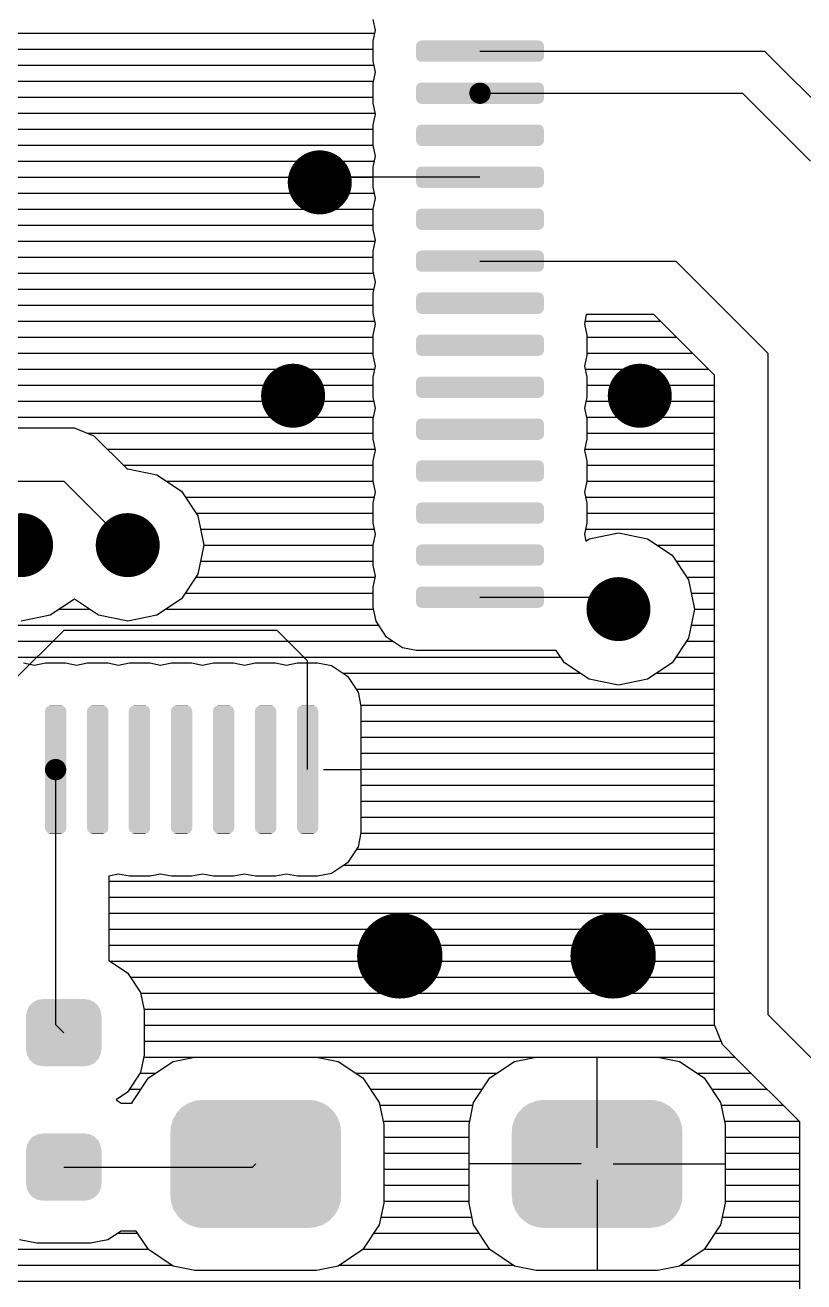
# Model space of a CAD drawing. Extents: x 295 to 953, y 10 to 290.
# Drawn here: x 796.95 to 817.35, y 116.76 to 149.67 of the extents above; entities that cross this region are included whole.
import ezdxf

# ---------------------------------------------------------------- set-up
doc = ezdxf.new("R2010")
doc.units = 0
doc.header["$LTSCALE"] = 5
doc.header["$MEASUREMENT"] = 0
doc.layers.get('0').update_dxf_attribs({"linetype": 'CONTINUOUS', "lineweight": 25})

msp = doc.modelspace()

# ---------------------------------------------------------------- linework, layer by layer
for p, q in [((806.13, 149.54), (806.074, 149.825)), ((776.592, 149.467), (806.113, 149.467)), ((806.074, 149.255), (806.13, 149.54)), ((806.074, 148.73), (806.074, 149.255)), ((776.592, 149.048), (806.074, 149.048)), ((808.868, 148.992), (816.323, 148.992)), ((816.323, 148.992), (818.642, 146.673)), ((776.592, 148.629), (806.091, 148.629)), ((806.13, 148.439), (806.074, 148.73)), ((776.592, 148.21), (806.085, 148.21)), ((806.074, 148.154), (806.13, 148.439)), ((806.074, 147.629), (806.074, 148.154)), ((776.592, 147.791), (806.074, 147.791)), ((808.868, 147.891), (815.747, 147.891)), ((815.747, 147.891), (817.524, 146.114)), ((806.13, 147.338), (806.074, 147.629)), ((776.592, 147.372), (806.124, 147.372)), ((806.074, 147.053), (806.13, 147.338)), ((776.592, 146.953), (806.074, 146.953)), ((806.074, 146.528), (806.074, 147.053)), ((776.592, 146.534), (806.074, 146.534)), ((806.13, 146.243), (806.074, 146.528)), ((806.074, 145.952), (806.13, 146.243)), ((776.592, 146.114), (806.102, 146.114)), ((806.074, 145.427), (806.074, 145.952)), ((776.592, 145.695), (806.074, 145.695)), ((804.806, 145.69), (804.672, 145.556)), ((808.868, 145.69), (804.806, 145.69)), ((776.592, 145.276), (806.102, 145.276)), ((806.13, 145.142), (806.074, 145.427)), ((776.592, 144.857), (806.074, 144.857)), ((806.074, 144.857), (806.13, 145.142)), ((806.074, 144.326), (806.074, 144.857)), ((776.592, 144.438), (806.074, 144.438)), ((806.13, 144.041), (806.074, 144.326)), ((776.592, 144.019), (806.124, 144.019)), ((806.074, 143.756), (806.13, 144.041)), ((776.592, 143.6), (806.074, 143.6)), ((806.074, 143.231), (806.074, 143.756)), ((776.592, 143.181), (806.08, 143.181)), ((806.13, 142.94), (806.074, 143.231)), ((808.868, 143.494), (813.998, 143.494)), ((813.998, 143.494), (816.406, 141.085)), ((806.074, 142.655), (806.13, 142.94)), ((776.592, 142.762), (806.091, 142.762)), ((806.074, 142.13), (806.074, 142.655)), ((776.592, 142.343), (806.074, 142.343)), ((776.592, 141.923), (806.113, 141.923)), ((806.13, 141.84), (806.074, 142.13)), ((811.651, 142.097), (811.601, 141.84)), ((811.617, 141.923), (813.59, 141.923)), ((813.422, 142.097), (811.651, 142.097)), ((815.009, 140.51), (813.422, 142.097)), ((806.074, 141.555), (806.13, 141.84)), ((806.074, 141.029), (806.074, 141.555)), ((811.601, 141.84), (811.662, 141.555)), ((811.662, 141.555), (811.662, 141.029)), ((776.592, 141.504), (806.074, 141.504)), ((811.662, 141.504), (814.009, 141.504)), ((776.592, 141.085), (806.074, 141.085)), ((806.13, 140.744), (806.074, 141.029)), ((811.662, 141.029), (811.601, 140.744)), ((811.662, 141.085), (814.428, 141.085)), ((816.406, 141.085), (816.406, 123.762)), ((776.698, 140.666), (806.113, 140.666)), ((806.074, 140.454), (806.13, 140.744)), ((811.601, 140.744), (811.662, 140.454)), ((811.617, 140.666), (814.847, 140.666)), ((789.215, 140.247), (806.074, 140.247)), ((806.074, 139.928), (806.074, 140.454)), ((811.662, 140.454), (811.662, 139.928)), ((811.662, 140.247), (815.009, 140.247)), ((815.009, 124.042), (815.009, 140.51)), ((806.13, 139.643), (806.074, 139.928)), ((811.662, 139.928), (811.601, 139.643)), ((790.249, 139.828), (806.091, 139.828)), ((806.074, 139.359), (806.13, 139.643)), ((811.601, 139.643), (811.662, 139.359)), ((811.64, 139.828), (815.009, 139.828)), ((790.668, 139.409), (806.085, 139.409)), ((806.074, 138.828), (806.074, 139.359)), ((811.651, 139.409), (815.009, 139.409)), ((811.662, 139.359), (811.662, 138.828)), ((794.334, 139.129), (798.24, 139.129)), ((798.24, 139.129), (798.754, 138.917)), ((798.581, 138.99), (806.074, 138.99)), ((798.754, 138.917), (799.626, 138.051)), ((811.662, 138.99), (815.009, 138.99)), ((799.1, 138.571), (806.124, 138.571)), ((806.13, 138.543), (806.074, 138.828)), ((811.662, 138.828), (811.601, 138.543)), ((811.606, 138.571), (815.009, 138.571)), ((806.074, 138.258), (806.13, 138.543)), ((806.074, 137.732), (806.074, 138.258)), ((811.601, 138.543), (811.662, 138.258)), ((811.662, 138.258), (811.662, 137.732)), ((799.519, 138.152), (806.074, 138.152)), ((799.626, 138.051), (799.642, 138.051)), ((799.642, 138.051), (800.402, 137.9)), ((811.662, 138.152), (815.009, 138.152)), ((794.613, 137.732), (797.966, 137.732)), ((797.966, 137.732), (799.642, 136.056)), ((800.402, 137.9), (801.051, 137.47)), ((800.648, 137.732), (806.074, 137.732)), ((806.13, 137.442), (806.074, 137.732)), ((811.662, 137.732), (811.601, 137.442)), ((811.662, 137.732), (815.009, 137.732)), ((801.051, 137.47), (801.481, 136.822)), ((801.151, 137.313), (806.102, 137.313)), ((806.074, 137.157), (806.13, 137.442)), ((811.601, 137.442), (811.662, 137.157)), ((811.629, 137.313), (815.009, 137.313)), ((806.074, 136.632), (806.074, 137.157)), ((811.662, 137.157), (811.662, 136.632)), ((801.431, 136.894), (806.074, 136.894)), ((801.481, 136.822), (801.632, 136.056)), ((806.13, 136.341), (806.074, 136.632)), ((811.662, 136.632), (811.601, 136.341)), ((811.662, 136.894), (815.009, 136.894)), ((801.548, 136.475), (806.102, 136.475)), ((806.074, 136.056), (806.13, 136.341)), ((811.601, 136.341), (811.64, 136.162)), ((811.629, 136.475), (815.009, 136.475)), ((811.729, 136.224), (812.495, 136.375)), ((812.495, 136.375), (813.255, 136.224)), ((801.632, 136.056), (801.481, 135.296)), ((801.632, 136.056), (806.074, 136.056)), ((806.074, 135.531), (806.074, 136.056)), ((811.64, 136.162), (811.729, 136.224)), ((813.255, 136.224), (813.903, 135.793)), ((813.501, 136.056), (815.009, 136.056)), ((801.548, 135.637), (806.074, 135.637)), ((813.903, 135.793), (814.333, 135.145)), ((814.004, 135.637), (815.009, 135.637)), ((801.481, 135.296), (801.051, 134.648)), ((806.13, 135.246), (806.074, 135.531)), ((801.431, 135.218), (806.124, 135.218)), ((806.074, 134.955), (806.13, 135.246)), ((806.074, 134.43), (806.074, 134.955)), ((814.283, 135.218), (815.009, 135.218)), ((814.333, 135.145), (814.484, 134.38)), ((798.245, 134.637), (797.608, 134.218)), ((798.877, 134.218), (798.245, 134.637)), ((801.051, 134.648), (800.402, 134.218)), ((801.151, 134.799), (806.074, 134.799)), ((808.868, 134.693), (812.182, 134.693)), ((812.182, 134.693), (812.495, 134.38)), ((814.4, 134.799), (815.009, 134.799)), ((797.854, 134.38), (798.631, 134.38)), ((800.648, 134.38), (806.08, 134.38)), ((806.147, 134.067), (806.074, 134.43)), ((814.484, 134.38), (814.333, 133.62)), ((814.484, 134.38), (815.009, 134.38)), ((796.725, 133.961), (806.214, 133.961)), ((797.608, 134.218), (796.848, 134.061)), ((799.642, 134.061), (798.877, 134.218)), ((800.402, 134.218), (799.642, 134.061)), ((806.421, 133.648), (806.147, 134.067)), ((814.4, 133.961), (815.009, 133.961)), ((797.966, 133.821), (796.653, 132.513)), ((803.554, 133.821), (797.966, 133.821)), ((804.353, 133.022), (803.554, 133.821)), ((806.84, 133.368), (806.421, 133.648)), ((796.306, 133.541), (806.583, 133.541)), ((807.203, 133.296), (806.84, 133.368)), ((814.333, 133.62), (813.903, 132.971)), ((814.283, 133.541), (815.009, 133.541)), ((795.787, 133.122), (810.98, 133.122)), ((796.915, 132.971), (797.2, 132.916)), ((797.2, 132.916), (797.491, 132.971)), ((797.491, 132.971), (798.016, 132.971)), ((798.016, 132.971), (798.301, 132.916)), ((798.301, 132.916), (798.586, 132.971)), ((798.586, 132.971), (799.117, 132.971)), ((799.117, 132.971), (799.402, 132.916)), ((799.402, 132.916), (799.687, 132.971)), ((799.687, 132.971), (800.218, 132.971)), ((800.218, 132.971), (800.503, 132.916)), ((800.503, 132.916), (800.788, 132.971)), ((800.788, 132.971), (801.313, 132.971)), ((801.313, 132.971), (801.604, 132.916)), ((801.604, 132.916), (801.889, 132.971)), ((801.889, 132.971), (802.414, 132.971)), ((802.414, 132.971), (802.699, 132.916)), ((802.699, 132.916), (802.99, 132.971)), ((802.99, 132.971), (803.515, 132.971)), ((803.515, 132.971), (803.8, 132.916)), ((803.8, 132.916), (804.085, 132.971)), ((804.085, 132.971), (804.616, 132.971)), ((804.353, 130.177), (804.353, 133.022)), ((804.616, 132.971), (804.979, 132.899)), ((810.863, 133.296), (807.203, 133.296)), ((811.081, 132.971), (810.863, 133.296)), ((811.729, 132.541), (811.081, 132.971)), ((813.903, 132.971), (813.255, 132.541)), ((814.004, 133.122), (815.009, 133.122)), ((804.979, 132.899), (805.398, 132.625)), ((805.275, 132.703), (811.483, 132.703)), ((813.501, 132.703), (815.009, 132.703)), ((805.398, 132.625), (805.677, 132.206)), ((812.495, 132.385), (811.729, 132.541)), ((813.255, 132.541), (812.495, 132.385)), ((805.622, 132.284), (815.009, 132.284)), ((805.677, 132.206), (805.75, 131.837)), ((805.744, 131.865), (815.009, 131.865)), ((805.75, 131.837), (805.75, 128.518)), ((805.75, 131.446), (815.009, 131.446)), ((805.75, 131.027), (815.009, 131.027)), ((805.75, 130.608), (815.009, 130.608)), ((797.754, 130.177), (797.754, 123.5)), ((804.772, 130.177), (805.75, 130.177)), ((805.75, 130.189), (815.009, 130.189)), ((805.75, 129.77), (815.009, 129.77)), ((805.75, 129.35), (815.009, 129.35)), ((805.75, 128.931), (815.009, 128.931)), ((805.75, 128.518), (805.677, 128.155)), ((805.744, 128.512), (815.009, 128.512)), ((805.677, 128.155), (805.398, 127.735)), ((805.638, 128.093), (815.009, 128.093)), ((805.398, 127.735), (804.979, 127.456)), ((799.402, 127.439), (799.151, 127.389)), ((799.151, 127.389), (799.151, 125.176)), ((799.687, 127.383), (799.402, 127.439)), ((800.218, 127.383), (799.687, 127.383)), ((800.503, 127.439), (800.218, 127.383)), ((800.788, 127.383), (800.503, 127.439)), ((801.313, 127.383), (800.788, 127.383)), ((801.604, 127.439), (801.313, 127.383)), ((801.889, 127.383), (801.604, 127.439)), ((802.414, 127.383), (801.889, 127.383)), ((802.699, 127.439), (802.414, 127.383)), ((802.99, 127.383), (802.699, 127.439)), ((803.515, 127.383), (802.99, 127.383)), ((803.8, 127.439), (803.515, 127.383)), ((804.085, 127.383), (803.8, 127.439)), ((804.616, 127.383), (804.085, 127.383)), ((804.979, 127.456), (804.616, 127.383)), ((805.309, 127.674), (815.009, 127.674)), ((799.151, 127.255), (815.009, 127.255)), ((799.151, 126.836), (815.009, 126.836)), ((799.151, 126.417), (815.009, 126.417)), ((799.151, 125.998), (815.009, 125.998)), ((799.151, 125.579), (815.009, 125.579)), ((799.151, 125.176), (799.637, 124.852)), ((799.173, 125.159), (815.009, 125.159)), ((799.637, 124.852), (799.978, 124.338)), ((799.709, 124.74), (815.009, 124.74)), ((799.978, 124.338), (800.073, 123.88)), ((799.983, 124.321), (815.009, 124.321)), ((800.067, 123.902), (815.009, 123.902)), ((800.073, 123.88), (800.073, 122.695)), ((815.009, 123.489), (815.009, 124.042)), ((816.406, 123.762), (818.642, 121.527)), ((797.754, 123.5), (797.966, 123.287)), ((797.754, 123.5), (797.966, 123.287)), ((800.073, 123.483), (815.009, 123.483)), ((815.222, 122.974), (815.009, 123.489)), ((800.073, 123.064), (815.183, 123.064)), ((815.613, 122.578), (815.222, 122.974)), ((800.073, 122.695), (799.978, 122.242)), ((800.061, 122.645), (815.546, 122.645)), ((800.184, 122.103), (800.833, 122.533)), ((800.833, 122.533), (801.403, 122.645)), ((801.403, 122.645), (804.582, 122.645)), ((804.582, 122.645), (805.152, 122.533)), ((805.152, 122.533), (805.8, 122.103)), ((809.125, 122.103), (809.773, 122.533)), ((809.773, 122.533), (810.343, 122.645)), ((810.343, 122.645), (813.523, 122.645)), ((811.936, 120.27), (811.936, 122.645)), ((813.523, 122.645), (814.093, 122.533)), ((814.093, 122.533), (814.741, 122.103)), ((817.245, 120.952), (815.613, 122.578)), ((799.978, 122.242), (799.637, 121.728)), ((799.972, 122.226), (800.374, 122.226)), ((805.61, 122.226), (809.315, 122.226)), ((814.551, 122.226), (815.965, 122.226)), ((799.693, 121.807), (799.989, 121.807)), ((799.754, 121.455), (800.184, 122.103)), ((805.8, 122.103), (806.231, 121.455)), ((805.996, 121.807), (808.93, 121.807)), ((808.695, 121.455), (809.125, 122.103)), ((814.741, 122.103), (815.171, 121.455)), ((814.937, 121.807), (816.384, 121.807)), ((799.637, 121.728), (799.341, 121.527)), ((799.341, 121.527), (799.469, 121.443)), ((799.754, 121.443), (799.754, 121.455)), ((806.231, 121.455), (806.348, 120.885)), ((808.583, 120.885), (808.695, 121.455)), ((815.171, 121.455), (815.289, 120.885)), ((799.469, 121.443), (799.754, 121.443)), ((806.242, 121.388), (808.684, 121.388)), ((815.183, 121.388), (816.803, 121.388)), ((806.326, 120.968), (808.6, 120.968)), ((806.348, 120.885), (806.348, 118.823)), ((808.583, 118.823), (808.583, 120.885)), ((815.266, 120.968), (817.222, 120.968)), ((815.289, 120.885), (815.289, 118.823)), ((817.245, 115.123), (817.245, 120.952)), ((806.348, 120.549), (808.583, 120.549)), ((815.289, 120.549), (817.245, 120.549)), ((802.911, 119.767), (802.995, 119.851)), ((806.348, 120.13), (808.583, 120.13)), ((811.517, 119.851), (808.583, 119.851)), ((812.355, 119.851), (815.289, 119.851)), ((815.289, 120.13), (817.245, 120.13)), ((797.966, 119.767), (802.911, 119.767)), ((806.348, 119.711), (808.583, 119.711)), ((815.289, 119.711), (817.245, 119.711)), ((806.348, 119.292), (808.583, 119.292)), ((811.936, 119.432), (811.936, 117.057)), ((815.289, 119.292), (817.245, 119.292)), ((806.348, 118.823), (806.231, 118.253)), ((806.348, 118.873), (808.583, 118.873)), ((808.695, 118.253), (808.583, 118.823)), ((815.289, 118.823), (815.171, 118.253)), ((815.289, 118.873), (817.245, 118.873)), ((806.231, 118.253), (805.8, 117.604)), ((806.27, 118.454), (808.656, 118.454)), ((809.125, 117.604), (808.695, 118.253)), ((815.171, 118.253), (814.741, 117.604)), ((815.211, 118.454), (817.245, 118.454)), ((797.262, 117.772), (796.804, 117.861)), ((799.123, 117.861), (798.664, 117.772)), ((799.469, 118.091), (799.123, 117.861)), ((799.38, 118.035), (799.894, 118.035)), ((799.86, 118.091), (799.469, 118.091)), ((800.184, 117.604), (799.86, 118.091)), ((806.091, 118.035), (808.835, 118.035)), ((815.032, 118.035), (817.245, 118.035)), ((790.456, 117.616), (800.179, 117.616)), ((798.664, 117.772), (797.262, 117.772)), ((800.833, 117.174), (800.184, 117.604)), ((805.8, 117.604), (805.152, 117.174)), ((805.806, 117.616), (809.12, 117.616)), ((809.773, 117.174), (809.125, 117.604)), ((814.741, 117.604), (814.093, 117.174)), ((814.747, 117.616), (817.245, 117.616)), ((790.372, 117.197), (800.793, 117.197)), ((801.403, 117.057), (800.833, 117.174)), ((805.152, 117.174), (804.582, 117.057)), ((805.191, 117.197), (809.734, 117.197)), ((810.343, 117.057), (809.773, 117.174)), ((814.093, 117.174), (813.523, 117.057)), ((814.132, 117.197), (817.245, 117.197)), ((804.582, 117.057), (801.403, 117.057)), ((813.523, 117.057), (810.343, 117.057)), ((790.255, 116.777), (817.245, 116.777))]:
    msp.add_line(p, q)
for points, const_width in [([(808.728, 147.891, 1), (809.008, 147.891, 1)], 0.279), ([(804.252, 145.556, 1), (805.091, 145.556, 1)], 0.838), ([(803.554, 139.968, 1), (804.392, 139.968, 1)], 0.838), ([(812.634, 139.968, 1), (813.473, 139.968, 1)], 0.838), ([(796.429, 136.056, 1), (797.267, 136.056, 1)], 0.838), ([(799.223, 136.056, 1), (800.061, 136.056, 1)], 0.838), ([(812.076, 134.38, 1), (812.914, 134.38, 1)], 0.838), ([(797.614, 130.177, 1), (797.893, 130.177, 1)], 0.279), ([(797.614, 130.177, 1), (797.893, 130.177, 1)], 0.279), ([(806.208, 125.299, 1), (807.326, 125.299, 1)], 1.118), ([(811.796, 125.299, 1), (812.914, 125.299, 1)], 1.118)]:
    msp.add_lwpolyline(points, format="xyb", close=True, dxfattribs=dict(const_width=const_width))
for points in [[(807.192, 149.132), (807.205, 149.191), (810.545, 149.132), (810.527, 149.191)], [(807.192, 148.853), (807.192, 149.132), (810.545, 148.853), (810.545, 149.132)], [(807.205, 149.191), (807.219, 149.207), (810.527, 149.191), (810.523, 149.207)], [(807.219, 149.207), (807.256, 149.25), (810.523, 149.207), (810.474, 149.25)], [(807.256, 149.25), (807.287, 149.259), (810.474, 149.25), (810.464, 149.259)], [(807.287, 149.259), (807.331, 149.272), (810.464, 149.259), (810.405, 149.272)], [(807.209, 148.794), (807.192, 148.853), (810.531, 148.794), (810.545, 148.853)], [(807.214, 148.777), (807.209, 148.794), (810.517, 148.777), (810.531, 148.794)], [(807.262, 148.735), (807.214, 148.777), (810.48, 148.735), (810.517, 148.777)], [(807.272, 148.726), (807.262, 148.735), (810.45, 148.726), (810.48, 148.735)], [(807.331, 148.713), (807.272, 148.726), (810.405, 148.713), (810.45, 148.726)], [(807.219, 148.106), (807.256, 148.149), (810.523, 148.106), (810.474, 148.149)], [(807.256, 148.149), (807.287, 148.158), (810.474, 148.149), (810.464, 148.158)], [(807.287, 148.158), (807.331, 148.171), (810.464, 148.158), (810.405, 148.171)], [(807.192, 148.031), (807.205, 148.09), (810.545, 148.031), (810.527, 148.09)], [(807.192, 147.752), (807.192, 148.031), (810.545, 147.752), (810.545, 148.031)], [(807.205, 148.09), (807.219, 148.106), (810.527, 148.09), (810.523, 148.106)], [(807.209, 147.693), (807.192, 147.752), (810.531, 147.693), (810.545, 147.752)], [(807.214, 147.677), (807.209, 147.693), (810.517, 147.677), (810.531, 147.693)], [(807.262, 147.634), (807.214, 147.677), (810.48, 147.634), (810.517, 147.677)], [(807.272, 147.625), (807.262, 147.634), (810.45, 147.625), (810.48, 147.634)], [(807.331, 147.612), (807.272, 147.625), (810.405, 147.612), (810.45, 147.625)], [(807.192, 146.93), (807.205, 146.989), (810.545, 146.93), (810.527, 146.989)], [(807.192, 146.651), (807.192, 146.93), (810.545, 146.651), (810.545, 146.93)], [(807.205, 146.989), (807.219, 147.005), (810.527, 146.989), (810.523, 147.005)], [(807.219, 147.005), (807.256, 147.048), (810.523, 147.005), (810.474, 147.048)], [(807.256, 147.048), (807.287, 147.057), (810.474, 147.048), (810.464, 147.057)], [(807.287, 147.057), (807.331, 147.07), (810.464, 147.057), (810.405, 147.07)], [(807.209, 146.592), (807.192, 146.651), (810.531, 146.592), (810.545, 146.651)], [(807.214, 146.576), (807.209, 146.592), (810.517, 146.576), (810.531, 146.592)], [(807.262, 146.533), (807.214, 146.576), (810.48, 146.533), (810.517, 146.576)], [(807.272, 146.524), (807.262, 146.533), (810.45, 146.524), (810.48, 146.533)], [(807.331, 146.511), (807.272, 146.524), (810.405, 146.511), (810.45, 146.524)], [(807.192, 145.829), (807.205, 145.888), (810.545, 145.829), (810.527, 145.888)], [(807.192, 145.55), (807.192, 145.829), (810.545, 145.55), (810.545, 145.829)], [(807.205, 145.888), (807.219, 145.905), (810.527, 145.888), (810.523, 145.905)], [(807.219, 145.905), (807.256, 145.947), (810.523, 145.905), (810.474, 145.947)], [(807.256, 145.947), (807.287, 145.956), (810.474, 145.947), (810.464, 145.956)], [(807.287, 145.956), (807.331, 145.969), (810.464, 145.956), (810.405, 145.969)], [(807.209, 145.491), (807.192, 145.55), (810.531, 145.491), (810.545, 145.55)], [(807.214, 145.475), (807.209, 145.491), (810.517, 145.475), (810.531, 145.491)], [(807.262, 145.432), (807.214, 145.475), (810.48, 145.432), (810.517, 145.475)], [(807.272, 145.423), (807.262, 145.432), (810.45, 145.423), (810.48, 145.432)], [(807.331, 145.41), (807.272, 145.423), (810.405, 145.41), (810.45, 145.423)], [(807.219, 144.804), (807.256, 144.846), (810.523, 144.804), (810.474, 144.846)], [(807.256, 144.846), (807.287, 144.855), (810.474, 144.846), (810.464, 144.855)], [(807.287, 144.855), (807.331, 144.868), (810.464, 144.855), (810.405, 144.868)], [(807.192, 144.729), (807.205, 144.788), (810.545, 144.729), (810.527, 144.788)], [(807.192, 144.449), (807.192, 144.729), (810.545, 144.449), (810.545, 144.729)], [(807.205, 144.788), (807.219, 144.804), (810.527, 144.788), (810.523, 144.804)], [(807.209, 144.39), (807.192, 144.449), (810.531, 144.39), (810.545, 144.449)], [(807.214, 144.374), (807.209, 144.39), (810.517, 144.374), (810.531, 144.39)], [(807.262, 144.331), (807.214, 144.374), (810.48, 144.331), (810.517, 144.374)], [(807.272, 144.323), (807.262, 144.331), (810.45, 144.323), (810.48, 144.331)], [(807.331, 144.309), (807.272, 144.323), (810.405, 144.309), (810.45, 144.323)], [(807.192, 143.633), (807.205, 143.692), (810.545, 143.633), (810.527, 143.692)], [(807.192, 143.354), (807.192, 143.633), (810.545, 143.354), (810.545, 143.633)], [(807.205, 143.692), (807.219, 143.708), (810.527, 143.692), (810.523, 143.708)], [(807.219, 143.708), (807.256, 143.751), (810.523, 143.708), (810.474, 143.751)], [(807.256, 143.751), (807.287, 143.76), (810.474, 143.751), (810.464, 143.76)], [(807.287, 143.76), (807.331, 143.773), (810.464, 143.76), (810.405, 143.773)], [(807.209, 143.295), (807.192, 143.354), (810.531, 143.295), (810.545, 143.354)], [(807.214, 143.279), (807.209, 143.295), (810.517, 143.279), (810.531, 143.295)], [(807.262, 143.236), (807.214, 143.279), (810.48, 143.236), (810.517, 143.279)], [(807.272, 143.227), (807.262, 143.236), (810.45, 143.227), (810.48, 143.236)], [(807.331, 143.214), (807.272, 143.227), (810.405, 143.214), (810.45, 143.227)], [(807.192, 142.532), (807.205, 142.591), (810.545, 142.532), (810.527, 142.591)], [(807.192, 142.253), (807.192, 142.532), (810.545, 142.253), (810.545, 142.532)], [(807.205, 142.591), (807.219, 142.608), (810.527, 142.591), (810.523, 142.608)], [(807.219, 142.608), (807.256, 142.65), (810.523, 142.608), (810.474, 142.65)], [(807.256, 142.65), (807.287, 142.659), (810.474, 142.65), (810.464, 142.659)], [(807.287, 142.659), (807.331, 142.672), (810.464, 142.659), (810.405, 142.672)], [(807.209, 142.194), (807.192, 142.253), (810.531, 142.194), (810.545, 142.253)], [(807.214, 142.178), (807.209, 142.194), (810.517, 142.178), (810.531, 142.194)], [(807.262, 142.135), (807.214, 142.178), (810.48, 142.135), (810.517, 142.178)], [(807.272, 142.126), (807.262, 142.135), (810.45, 142.126), (810.48, 142.135)], [(807.331, 142.113), (807.272, 142.126), (810.405, 142.113), (810.45, 142.126)], [(807.219, 141.507), (807.256, 141.549), (810.523, 141.507), (810.474, 141.549)], [(807.256, 141.549), (807.287, 141.558), (810.474, 141.549), (810.464, 141.558)], [(807.287, 141.558), (807.331, 141.571), (810.464, 141.558), (810.405, 141.571)], [(807.192, 141.432), (807.205, 141.491), (810.545, 141.432), (810.527, 141.491)], [(807.192, 141.152), (807.192, 141.432), (810.545, 141.152), (810.545, 141.432)], [(807.205, 141.491), (807.219, 141.507), (810.527, 141.491), (810.523, 141.507)], [(807.209, 141.093), (807.192, 141.152), (810.531, 141.093), (810.545, 141.152)], [(807.214, 141.077), (807.209, 141.093), (810.517, 141.077), (810.531, 141.093)], [(807.262, 141.034), (807.214, 141.077), (810.48, 141.034), (810.517, 141.077)], [(807.272, 141.026), (807.262, 141.034), (810.45, 141.026), (810.48, 141.034)], [(807.331, 141.013), (807.272, 141.026), (810.405, 141.013), (810.45, 141.026)], [(807.192, 140.331), (807.205, 140.39), (810.545, 140.331), (810.527, 140.39)], [(807.192, 140.051), (807.192, 140.331), (810.545, 140.051), (810.545, 140.331)], [(807.205, 140.39), (807.219, 140.406), (810.527, 140.39), (810.523, 140.406)], [(807.219, 140.406), (807.256, 140.449), (810.523, 140.406), (810.474, 140.449)], [(807.256, 140.449), (807.287, 140.457), (810.474, 140.449), (810.464, 140.457)], [(807.287, 140.457), (807.331, 140.471), (810.464, 140.457), (810.405, 140.471)], [(807.209, 139.992), (807.192, 140.051), (810.531, 139.992), (810.545, 140.051)], [(807.214, 139.976), (807.209, 139.992), (810.517, 139.976), (810.531, 139.992)], [(807.262, 139.934), (807.214, 139.976), (810.48, 139.934), (810.517, 139.976)], [(807.272, 139.925), (807.262, 139.934), (810.45, 139.925), (810.48, 139.934)], [(807.331, 139.912), (807.272, 139.925), (810.405, 139.912), (810.45, 139.925)], [(807.192, 139.23), (807.205, 139.289), (810.545, 139.23), (810.527, 139.289)], [(807.192, 138.951), (807.192, 139.23), (810.545, 138.951), (810.545, 139.23)], [(807.205, 139.289), (807.219, 139.305), (810.527, 139.289), (810.523, 139.305)], [(807.219, 139.305), (807.256, 139.348), (810.523, 139.305), (810.474, 139.348)], [(807.256, 139.348), (807.287, 139.357), (810.474, 139.348), (810.464, 139.357)], [(807.287, 139.357), (807.331, 139.37), (810.464, 139.357), (810.405, 139.37)], [(807.209, 138.892), (807.192, 138.951), (810.531, 138.892), (810.545, 138.951)], [(807.214, 138.875), (807.209, 138.892), (810.517, 138.875), (810.531, 138.892)], [(807.262, 138.833), (807.214, 138.875), (810.48, 138.833), (810.517, 138.875)], [(807.272, 138.824), (807.262, 138.833), (810.45, 138.824), (810.48, 138.833)], [(807.331, 138.811), (807.272, 138.824), (810.405, 138.811), (810.45, 138.824)], [(807.219, 138.21), (807.256, 138.253), (810.523, 138.21), (810.474, 138.253)], [(807.256, 138.253), (807.287, 138.261), (810.474, 138.253), (810.464, 138.261)], [(807.287, 138.261), (807.331, 138.274), (810.464, 138.261), (810.405, 138.274)], [(807.192, 138.135), (807.205, 138.194), (810.545, 138.135), (810.527, 138.194)], [(807.192, 137.855), (807.192, 138.135), (810.545, 137.855), (810.545, 138.135)], [(807.205, 138.194), (807.219, 138.21), (810.527, 138.194), (810.523, 138.21)], [(807.209, 137.796), (807.192, 137.855), (810.531, 137.796), (810.545, 137.855)], [(807.214, 137.78), (807.209, 137.796), (810.517, 137.78), (810.531, 137.796)], [(807.262, 137.738), (807.214, 137.78), (810.48, 137.738), (810.517, 137.78)], [(807.272, 137.729), (807.262, 137.738), (810.45, 137.729), (810.48, 137.738)], [(807.331, 137.716), (807.272, 137.729), (810.405, 137.716), (810.45, 137.729)], [(807.192, 137.034), (807.205, 137.093), (810.545, 137.034), (810.527, 137.093)], [(807.192, 136.755), (807.192, 137.034), (810.545, 136.755), (810.545, 137.034)], [(807.205, 137.093), (807.219, 137.109), (810.527, 137.093), (810.523, 137.109)], [(807.219, 137.109), (807.256, 137.152), (810.523, 137.109), (810.474, 137.152)], [(807.256, 137.152), (807.287, 137.161), (810.474, 137.152), (810.464, 137.161)], [(807.287, 137.161), (807.331, 137.174), (810.464, 137.161), (810.405, 137.174)], [(807.209, 136.696), (807.192, 136.755), (810.531, 136.696), (810.545, 136.755)], [(807.214, 136.679), (807.209, 136.696), (810.517, 136.679), (810.531, 136.696)], [(807.262, 136.637), (807.214, 136.679), (810.48, 136.637), (810.517, 136.679)], [(807.272, 136.628), (807.262, 136.637), (810.45, 136.628), (810.48, 136.637)], [(807.331, 136.615), (807.272, 136.628), (810.405, 136.615), (810.45, 136.628)], [(807.192, 135.933), (807.205, 135.992), (810.545, 135.933), (810.527, 135.992)], [(807.192, 135.654), (807.192, 135.933), (810.545, 135.654), (810.545, 135.933)], [(807.205, 135.992), (807.219, 136.008), (810.527, 135.992), (810.523, 136.008)], [(807.219, 136.008), (807.256, 136.051), (810.523, 136.008), (810.474, 136.051)], [(807.256, 136.051), (807.287, 136.06), (810.474, 136.051), (810.464, 136.06)], [(807.287, 136.06), (807.331, 136.073), (810.464, 136.06), (810.405, 136.073)], [(807.209, 135.595), (807.192, 135.654), (810.531, 135.595), (810.545, 135.654)], [(807.214, 135.579), (807.209, 135.595), (810.517, 135.579), (810.531, 135.595)], [(807.262, 135.536), (807.214, 135.579), (810.48, 135.536), (810.517, 135.579)], [(807.272, 135.527), (807.262, 135.536), (810.45, 135.527), (810.48, 135.536)], [(807.331, 135.514), (807.272, 135.527), (810.405, 135.514), (810.45, 135.527)], [(807.219, 134.907), (807.256, 134.95), (810.523, 134.907), (810.474, 134.95)], [(807.256, 134.95), (807.287, 134.959), (810.474, 134.95), (810.464, 134.959)], [(807.287, 134.959), (807.331, 134.972), (810.464, 134.959), (810.405, 134.972)], [(807.192, 134.832), (807.205, 134.891), (810.545, 134.832), (810.527, 134.891)], [(807.192, 134.553), (807.192, 134.832), (810.545, 134.553), (810.545, 134.832)], [(807.205, 134.891), (807.219, 134.907), (810.527, 134.891), (810.523, 134.907)], [(807.209, 134.494), (807.192, 134.553), (810.531, 134.494), (810.545, 134.553)], [(807.214, 134.478), (807.209, 134.494), (810.517, 134.478), (810.531, 134.494)], [(807.262, 134.435), (807.214, 134.478), (810.48, 134.435), (810.517, 134.478)], [(807.272, 134.426), (807.262, 134.435), (810.45, 134.426), (810.48, 134.435)], [(807.331, 134.413), (807.272, 134.426), (810.405, 134.413), (810.45, 134.426)], [(797.474, 131.714), (797.487, 131.773), (798.033, 131.714), (798.016, 131.773)], [(797.474, 128.641), (797.474, 131.714), (798.033, 128.641), (798.033, 131.714)], [(797.487, 131.773), (797.501, 131.789), (798.016, 131.773), (798.011, 131.789)], [(797.501, 131.789), (797.539, 131.832), (798.011, 131.789), (797.962, 131.832)], [(797.539, 131.832), (797.569, 131.841), (797.962, 131.832), (797.952, 131.841)], [(797.569, 131.841), (797.614, 131.854), (797.952, 131.841), (797.893, 131.854)], [(798.575, 131.714), (798.588, 131.773), (799.134, 131.714), (799.117, 131.773)], [(798.575, 128.641), (798.575, 131.714), (799.134, 128.641), (799.134, 131.714)], [(798.588, 131.773), (798.602, 131.789), (799.117, 131.773), (799.112, 131.789)], [(798.602, 131.789), (798.64, 131.832), (799.112, 131.789), (799.063, 131.832)], [(798.64, 131.832), (798.67, 131.841), (799.063, 131.832), (799.053, 131.841)], [(798.67, 131.841), (798.715, 131.854), (799.053, 131.841), (798.994, 131.854)], [(799.67, 131.714), (799.683, 131.773), (800.229, 131.714), (800.212, 131.773)], [(799.67, 128.641), (799.67, 131.714), (800.229, 128.641), (800.229, 131.714)], [(799.683, 131.773), (799.697, 131.789), (800.212, 131.773), (800.207, 131.789)], [(799.697, 131.789), (799.735, 131.832), (800.207, 131.789), (800.158, 131.832)], [(799.735, 131.832), (799.765, 131.841), (800.158, 131.832), (800.148, 131.841)], [(799.765, 131.841), (799.81, 131.854), (800.148, 131.841), (800.089, 131.854)], [(800.771, 131.714), (800.784, 131.773), (801.33, 131.714), (801.313, 131.773)], [(800.771, 128.641), (800.771, 131.714), (801.33, 128.641), (801.33, 131.714)], [(800.784, 131.773), (800.798, 131.789), (801.313, 131.773), (801.308, 131.789)], [(800.798, 131.789), (800.836, 131.832), (801.308, 131.789), (801.259, 131.832)], [(800.836, 131.832), (800.866, 131.841), (801.259, 131.832), (801.249, 131.841)], [(800.866, 131.841), (800.911, 131.854), (801.249, 131.841), (801.19, 131.854)], [(801.872, 131.714), (801.885, 131.773), (802.431, 131.714), (802.414, 131.773)], [(801.872, 128.641), (801.872, 131.714), (802.431, 128.641), (802.431, 131.714)], [(801.885, 131.773), (801.899, 131.789), (802.414, 131.773), (802.409, 131.789)], [(801.899, 131.789), (801.937, 131.832), (802.409, 131.789), (802.36, 131.832)], [(801.937, 131.832), (801.967, 131.841), (802.36, 131.832), (802.35, 131.841)], [(801.967, 131.841), (802.012, 131.854), (802.35, 131.841), (802.291, 131.854)], [(802.973, 131.714), (802.986, 131.773), (803.532, 131.714), (803.514, 131.773)], [(802.973, 128.641), (802.973, 131.714), (803.532, 128.641), (803.532, 131.714)], [(802.986, 131.773), (803, 131.789), (803.514, 131.773), (803.51, 131.789)], [(803, 131.789), (803.037, 131.832), (803.51, 131.789), (803.461, 131.832)], [(803.037, 131.832), (803.068, 131.841), (803.461, 131.832), (803.451, 131.841)], [(803.068, 131.841), (803.113, 131.854), (803.451, 131.841), (803.392, 131.854)], [(804.074, 131.714), (804.087, 131.773), (804.632, 131.714), (804.615, 131.773)], [(804.074, 128.641), (804.074, 131.714), (804.632, 128.641), (804.632, 131.714)], [(804.087, 131.773), (804.101, 131.789), (804.615, 131.773), (804.611, 131.789)], [(804.101, 131.789), (804.138, 131.832), (804.611, 131.789), (804.562, 131.832)], [(804.138, 131.832), (804.169, 131.841), (804.562, 131.832), (804.552, 131.841)], [(804.169, 131.841), (804.213, 131.854), (804.552, 131.841), (804.493, 131.854)], [(797.491, 128.582), (797.474, 128.641), (798.02, 128.582), (798.033, 128.641)], [(797.496, 128.566), (797.491, 128.582), (798.006, 128.566), (798.02, 128.582)], [(797.545, 128.523), (797.496, 128.566), (797.968, 128.523), (798.006, 128.566)], [(797.555, 128.514), (797.545, 128.523), (797.938, 128.514), (797.968, 128.523)], [(797.614, 128.501), (797.555, 128.514), (797.893, 128.501), (797.938, 128.514)], [(798.592, 128.582), (798.575, 128.641), (799.121, 128.582), (799.134, 128.641)], [(798.597, 128.566), (798.592, 128.582), (799.107, 128.566), (799.121, 128.582)], [(798.646, 128.523), (798.597, 128.566), (799.069, 128.523), (799.107, 128.566)], [(798.656, 128.514), (798.646, 128.523), (799.039, 128.514), (799.069, 128.523)], [(798.715, 128.501), (798.656, 128.514), (798.994, 128.501), (799.039, 128.514)], [(799.687, 128.582), (799.67, 128.641), (800.216, 128.582), (800.229, 128.641)], [(799.692, 128.566), (799.687, 128.582), (800.202, 128.566), (800.216, 128.582)], [(799.741, 128.523), (799.692, 128.566), (800.164, 128.523), (800.202, 128.566)], [(799.751, 128.514), (799.741, 128.523), (800.134, 128.514), (800.164, 128.523)], [(799.81, 128.501), (799.751, 128.514), (800.089, 128.501), (800.134, 128.514)], [(800.788, 128.582), (800.771, 128.641), (801.317, 128.582), (801.33, 128.641)], [(800.793, 128.566), (800.788, 128.582), (801.303, 128.566), (801.317, 128.582)], [(800.842, 128.523), (800.793, 128.566), (801.265, 128.523), (801.303, 128.566)], [(800.852, 128.514), (800.842, 128.523), (801.235, 128.514), (801.265, 128.523)], [(800.911, 128.501), (800.852, 128.514), (801.19, 128.501), (801.235, 128.514)], [(801.889, 128.582), (801.872, 128.641), (802.418, 128.582), (802.431, 128.641)], [(801.894, 128.566), (801.889, 128.582), (802.404, 128.566), (802.418, 128.582)], [(801.943, 128.523), (801.894, 128.566), (802.366, 128.523), (802.404, 128.566)], [(801.953, 128.514), (801.943, 128.523), (802.336, 128.514), (802.366, 128.523)], [(802.012, 128.501), (801.953, 128.514), (802.291, 128.501), (802.336, 128.514)], [(802.99, 128.582), (802.973, 128.641), (803.519, 128.582), (803.532, 128.641)], [(802.995, 128.566), (802.99, 128.582), (803.504, 128.566), (803.519, 128.582)], [(803.043, 128.523), (802.995, 128.566), (803.467, 128.523), (803.504, 128.566)], [(803.054, 128.514), (803.043, 128.523), (803.437, 128.514), (803.467, 128.523)], [(803.113, 128.501), (803.054, 128.514), (803.392, 128.501), (803.437, 128.514)], [(804.091, 128.582), (804.074, 128.641), (804.619, 128.582), (804.632, 128.641)], [(804.096, 128.566), (804.091, 128.582), (804.605, 128.566), (804.619, 128.582)], [(804.144, 128.523), (804.096, 128.566), (804.568, 128.523), (804.605, 128.566)], [(804.154, 128.514), (804.144, 128.523), (804.537, 128.514), (804.568, 128.523)], [(804.213, 128.501), (804.154, 128.514), (804.493, 128.501), (804.537, 128.514)], [(797.154, 124.079), (797.171, 124.088), (798.774, 124.079), (798.766, 124.088)], [(797.171, 124.088), (797.278, 124.144), (798.766, 124.088), (798.649, 124.144)], [(797.278, 124.144), (797.304, 124.149), (798.649, 124.144), (798.64, 124.149)], [(797.304, 124.149), (797.416, 124.168), (798.64, 124.149), (798.516, 124.168)], [(796.98, 123.729), (796.998, 123.853), (798.952, 123.729), (798.932, 123.853)], [(796.998, 123.853), (797.004, 123.867), (798.932, 123.853), (798.93, 123.867)], [(797.004, 123.867), (797.058, 123.979), (798.93, 123.867), (798.872, 123.979)], [(797.058, 123.979), (797.069, 123.991), (798.872, 123.979), (798.866, 123.991)], [(797.069, 123.991), (797.154, 124.079), (798.866, 123.991), (798.774, 124.079)], [(796.977, 122.846), (796.977, 123.729), (798.955, 122.846), (798.955, 123.729)], [(797, 122.722), (796.98, 122.846), (798.934, 122.722), (798.952, 122.846)], [(797.002, 122.708), (797, 122.722), (798.928, 122.708), (798.934, 122.722)], [(797.06, 122.596), (797.002, 122.708), (798.874, 122.596), (798.928, 122.708)], [(797.066, 122.584), (797.06, 122.596), (798.863, 122.584), (798.874, 122.596)], [(797.157, 122.496), (797.066, 122.584), (798.777, 122.496), (798.863, 122.584)], [(797.166, 122.487), (797.157, 122.496), (798.761, 122.487), (798.777, 122.496)], [(797.283, 122.43), (797.166, 122.487), (798.654, 122.43), (798.761, 122.487)], [(797.292, 122.426), (797.283, 122.43), (798.627, 122.426), (798.654, 122.43)], [(797.416, 122.407), (797.292, 122.426), (798.516, 122.407), (798.627, 122.426)], [(801.224, 121.439), (801.27, 121.456), (804.759, 121.439), (804.73, 121.456)], [(801.27, 121.456), (801.406, 121.505), (804.73, 121.456), (804.572, 121.505)], [(801.406, 121.505), (801.476, 121.513), (804.572, 121.505), (804.546, 121.513)], [(801.476, 121.513), (801.598, 121.527), (804.546, 121.513), (804.392, 121.527)], [(810.165, 121.439), (810.211, 121.456), (813.7, 121.439), (813.671, 121.456)], [(810.211, 121.456), (810.347, 121.505), (813.671, 121.456), (813.513, 121.505)], [(810.347, 121.505), (810.417, 121.513), (813.513, 121.505), (813.487, 121.513)], [(810.417, 121.513), (810.539, 121.527), (813.487, 121.513), (813.333, 121.527)], [(800.852, 121.063), (800.929, 121.194), (805.142, 121.063), (805.057, 121.194)], [(800.929, 121.194), (800.958, 121.225), (805.057, 121.194), (805.037, 121.225)], [(800.958, 121.225), (801.063, 121.334), (805.037, 121.225), (804.923, 121.334)], [(801.063, 121.334), (801.1, 121.358), (804.923, 121.334), (804.897, 121.358)], [(801.1, 121.358), (801.224, 121.439), (804.897, 121.358), (804.759, 121.439)], [(809.793, 121.063), (809.87, 121.194), (814.083, 121.063), (813.998, 121.194)], [(809.87, 121.194), (809.899, 121.225), (813.998, 121.194), (813.978, 121.225)], [(809.899, 121.225), (810.003, 121.334), (813.978, 121.225), (813.863, 121.334)], [(810.003, 121.334), (810.041, 121.358), (813.863, 121.334), (813.838, 121.358)], [(810.041, 121.358), (810.165, 121.439), (813.838, 121.358), (813.7, 121.439)], [(800.76, 120.689), (800.774, 120.843), (805.23, 120.689), (805.213, 120.843)], [(800.774, 120.843), (800.786, 120.881), (805.213, 120.843), (805.208, 120.881)], [(800.786, 120.881), (800.831, 121.027), (805.208, 120.881), (805.155, 121.027)], [(800.831, 121.027), (800.852, 121.063), (805.155, 121.027), (805.142, 121.063)], [(809.701, 120.689), (809.715, 120.843), (814.171, 120.689), (814.153, 120.843)], [(809.715, 120.843), (809.727, 120.881), (814.153, 120.843), (814.149, 120.881)], [(809.727, 120.881), (809.772, 121.027), (814.149, 120.881), (814.096, 121.027)], [(809.772, 121.027), (809.793, 121.063), (814.096, 121.027), (814.083, 121.063)], [(797.058, 120.458), (797.069, 120.47), (798.872, 120.458), (798.866, 120.47)], [(797.069, 120.47), (797.154, 120.559), (798.866, 120.47), (798.774, 120.559)], [(797.154, 120.559), (797.171, 120.567), (798.774, 120.559), (798.766, 120.567)], [(797.171, 120.567), (797.278, 120.624), (798.766, 120.567), (798.649, 120.624)], [(797.278, 120.624), (797.304, 120.628), (798.649, 120.624), (798.64, 120.628)], [(797.304, 120.628), (797.416, 120.647), (798.64, 120.628), (798.516, 120.647)], [(800.76, 119.013), (800.76, 120.689), (805.23, 119.013), (805.23, 120.689)], [(809.701, 119.013), (809.701, 120.689), (814.171, 119.013), (814.171, 120.689)], [(796.977, 119.326), (796.977, 120.208), (798.955, 119.326), (798.955, 120.208)], [(796.98, 120.208), (796.998, 120.332), (798.952, 120.208), (798.932, 120.332)], [(796.998, 120.332), (797.004, 120.346), (798.932, 120.332), (798.93, 120.346)], [(797.004, 120.346), (797.058, 120.458), (798.93, 120.346), (798.872, 120.458)], [(797, 119.202), (796.98, 119.326), (798.934, 119.202), (798.952, 119.326)], [(797.002, 119.188), (797, 119.202), (798.928, 119.188), (798.934, 119.202)], [(797.06, 119.076), (797.002, 119.188), (798.874, 119.076), (798.928, 119.188)], [(797.066, 119.064), (797.06, 119.076), (798.863, 119.064), (798.874, 119.076)], [(797.157, 118.975), (797.066, 119.064), (798.777, 118.975), (798.863, 119.064)], [(797.166, 118.967), (797.157, 118.975), (798.761, 118.967), (798.777, 118.975)], [(797.283, 118.91), (797.166, 118.967), (798.654, 118.91), (798.761, 118.967)], [(797.292, 118.905), (797.283, 118.91), (798.627, 118.905), (798.654, 118.91)], [(797.416, 118.887), (797.292, 118.905), (798.516, 118.887), (798.627, 118.905)], [(800.778, 118.859), (800.76, 119.013), (805.216, 118.859), (805.23, 119.013)], [(800.782, 118.821), (800.778, 118.859), (805.204, 118.821), (805.216, 118.859)], [(800.835, 118.674), (800.782, 118.821), (805.159, 118.674), (805.204, 118.821)], [(809.719, 118.859), (809.701, 119.013), (814.157, 118.859), (814.171, 119.013)], [(809.723, 118.821), (809.719, 118.859), (814.145, 118.821), (814.157, 118.859)], [(809.776, 118.674), (809.723, 118.821), (814.1, 118.674), (814.145, 118.821)], [(800.848, 118.639), (800.835, 118.674), (805.138, 118.639), (805.159, 118.674)], [(800.933, 118.508), (800.848, 118.639), (805.061, 118.508), (805.138, 118.639)], [(800.953, 118.477), (800.933, 118.508), (805.032, 118.477), (805.061, 118.508)], [(809.789, 118.639), (809.776, 118.674), (814.079, 118.639), (814.1, 118.674)], [(809.874, 118.508), (809.789, 118.639), (814.002, 118.508), (814.079, 118.639)], [(809.894, 118.477), (809.874, 118.508), (813.973, 118.477), (814.002, 118.508)], [(801.068, 118.368), (800.953, 118.477), (804.928, 118.368), (805.032, 118.477)], [(801.093, 118.344), (801.068, 118.368), (804.89, 118.344), (804.928, 118.368)], [(801.232, 118.262), (801.093, 118.344), (804.766, 118.262), (804.89, 118.344)], [(801.26, 118.246), (801.232, 118.262), (804.72, 118.246), (804.766, 118.262)], [(801.418, 118.197), (801.26, 118.246), (804.584, 118.197), (804.72, 118.246)], [(801.444, 118.189), (801.418, 118.197), (804.515, 118.189), (804.584, 118.197)], [(801.598, 118.174), (801.444, 118.189), (804.392, 118.174), (804.515, 118.189)], [(810.009, 118.368), (809.894, 118.477), (813.869, 118.368), (813.973, 118.477)], [(810.034, 118.344), (810.009, 118.368), (813.831, 118.344), (813.869, 118.368)], [(810.172, 118.262), (810.034, 118.344), (813.707, 118.262), (813.831, 118.344)], [(810.201, 118.246), (810.172, 118.262), (813.661, 118.246), (813.707, 118.262)], [(810.359, 118.197), (810.201, 118.246), (813.525, 118.197), (813.661, 118.246)], [(810.385, 118.189), (810.359, 118.197), (813.455, 118.189), (813.525, 118.197)], [(810.539, 118.174), (810.385, 118.189), (813.333, 118.174), (813.455, 118.189)]]:
    msp.add_solid(points)

doc.saveas('drawing.dxf')
